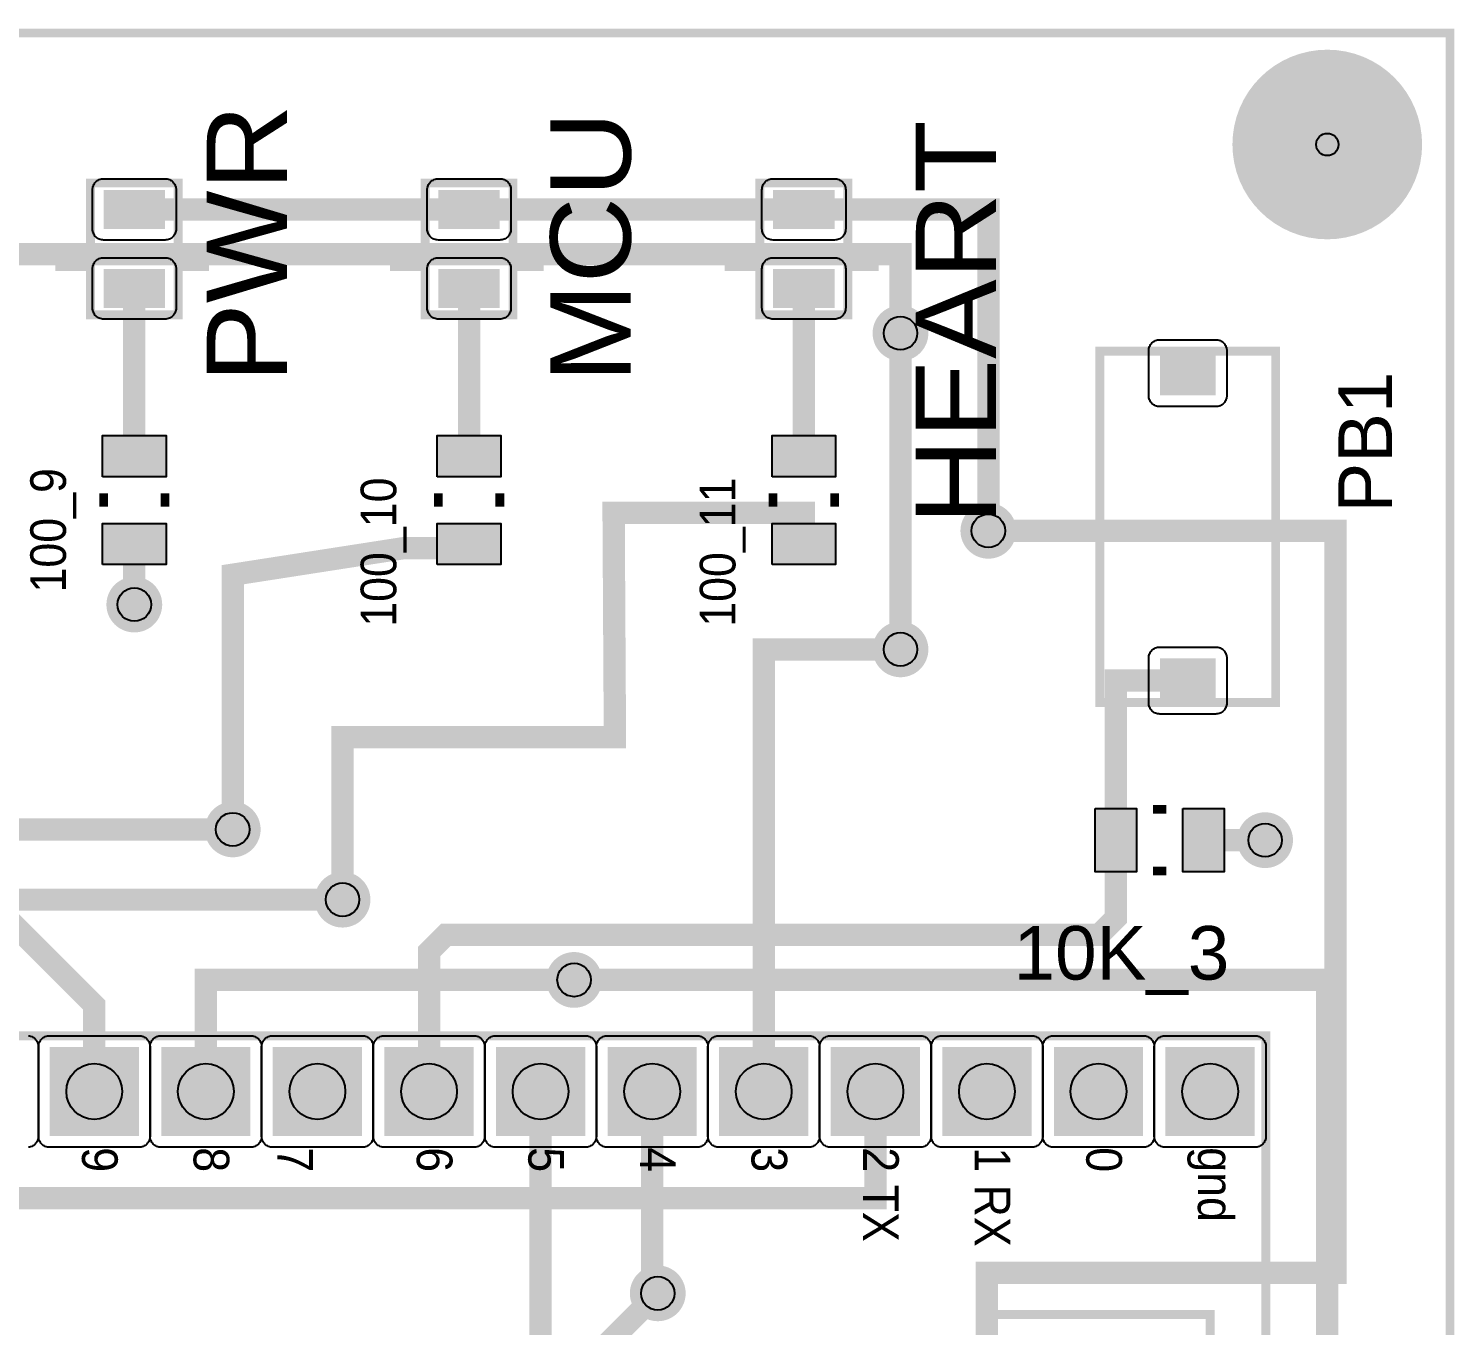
# Model space of a CAD drawing. Header units: inches. Extents: x -1.68 to 1.68, y -1.15 to 1.15.
# Drawn here: x 0.404 to 1.681, y -0.011 to 1.151 of the extents above; entities that cross this region are included whole.
import ezdxf

# ---------------------------------------------------------------- set-up
doc = ezdxf.new("R2010")
doc.units = ezdxf.units.IN
doc.layers.get('0').update_dxf_attribs({"linetype": 'CONTINUOUS'})

# ---------------------------------------------------------------- blocks, each defined once
blk = doc.blocks.new('RPAD')
blk.add_trace([(-0.5, -0.5), (-0.5, 0.5), (0.5, -0.5), (0.5, 0.5)])
blk = doc.blocks.new('EPAD')
at = {"const_width": 0.5}
blk.add_lwpolyline([(-0.25, 0, 1), (0.25, 0, 1)], format="xyb", close=True, dxfattribs=at)

msp = doc.modelspace()

# ---------------------------------------------------------------- linework, layer by layer
for points, const_width in [([(-1.6775, -1.1475), (1.6775, -1.1475), (1.6775, 1.1475), (-1.6775, 1.1475), (-1.6775, -1.1475)], 0.008), ([(-1.6775, -1.1475), (1.6775, -1.1475), (1.6775, 1.1475), (-1.6775, 1.1475), (-1.6775, -1.1475)], 0.008), ([(-1.6775, -1.1475), (1.6775, -1.1475), (1.6775, 1.1475), (-1.6775, 1.1475), (-1.6775, -1.1475)], 0.008), ([(0.459035, 0.894862), (0.537776, 0.894862), (0.537776, 1.012972), (0.459035, 1.012972), (0.459035, 0.894862)], 0.008), ([(0.459035, 0.894862), (0.537776, 0.894862), (0.537776, 1.012972), (0.459035, 1.012972), (0.459035, 0.894862)], 0.008), ([(0.459035, 0.894862), (0.537776, 0.894862), (0.537776, 1.012972), (0.459035, 1.012972), (0.459035, 0.894862)], 0.008), ([(0.759035, 0.894862), (0.837776, 0.894862), (0.837776, 1.012972), (0.759035, 1.012972), (0.759035, 0.894862)], 0.008), ([(0.759035, 0.894862), (0.837776, 0.894862), (0.837776, 1.012972), (0.759035, 1.012972), (0.759035, 0.894862)], 0.008), ([(0.759035, 0.894862), (0.837776, 0.894862), (0.837776, 1.012972), (0.759035, 1.012972), (0.759035, 0.894862)], 0.008), ([(1.059035, 0.894862), (1.137776, 0.894862), (1.137776, 1.012972), (1.059035, 1.012972), (1.059035, 0.894862)], 0.008), ([(1.059035, 0.894862), (1.137776, 0.894862), (1.137776, 1.012972), (1.059035, 1.012972), (1.059035, 0.894862)], 0.008), ([(1.059035, 0.894862), (1.137776, 0.894862), (1.137776, 1.012972), (1.059035, 1.012972), (1.059035, 0.894862)], 0.008), ([(0.798406, 0.98935), (0.498406, 0.98935)], 0.02), ([(0.798406, 0.98935), (1.098405, 0.98935)], 0.02), ([(1.26376, 0.701161), (1.26376, 0.98935), (1.098405, 0.98935)], 0.02), ([(-0.334665, 0.64998), (-0.342539, 0.68998), (-0.342539, 0.949193), (1.18502, 0.949193), (1.18502, 0.878327)], 0.02), ([(0.427539, 0.938169), (0.455098, 0.938169)], 0.008), ([(0.427539, 0.938169), (0.455098, 0.938169)], 0.008), ([(0.427539, 0.938169), (0.455098, 0.938169)], 0.008), ([(0.537776, 0.938169), (0.565335, 0.938169)], 0.008), ([(0.537776, 0.938169), (0.565335, 0.938169)], 0.008), ([(0.537776, 0.938169), (0.565335, 0.938169)], 0.008), ([(0.727539, 0.938169), (0.755098, 0.938169)], 0.008), ([(0.727539, 0.938169), (0.755098, 0.938169)], 0.008), ([(0.727539, 0.938169), (0.755098, 0.938169)], 0.008), ([(0.837776, 0.938169), (0.865335, 0.938169)], 0.008), ([(0.837776, 0.938169), (0.865335, 0.938169)], 0.008), ([(0.837776, 0.938169), (0.865335, 0.938169)], 0.008), ([(1.027539, 0.938169), (1.055098, 0.938169)], 0.008), ([(1.027539, 0.938169), (1.055098, 0.938169)], 0.008), ([(1.027539, 0.938169), (1.055098, 0.938169)], 0.008), ([(1.137776, 0.938169), (1.165335, 0.938169)], 0.008), ([(1.137776, 0.938169), (1.165335, 0.938169)], 0.008), ([(1.137776, 0.938169), (1.165335, 0.938169)], 0.008), ([(0.498406, 0.918484), (0.498406, 0.768091)], 0.02), ([(0.798406, 0.918484), (0.798406, 0.768091)], 0.02), ([(1.098405, 0.918484), (1.098405, 0.768091)], 0.02), ([(1.18502, 0.878327), (1.18502, 0.594862)], 0.02), ([(1.36376, 0.547224), (1.52124, 0.547224), (1.52124, 0.862185), (1.36376, 0.862185), (1.36376, 0.547224)], 0.008), ([(1.36376, 0.547224), (1.52124, 0.547224), (1.52124, 0.862185), (1.36376, 0.862185), (1.36376, 0.547224)], 0.008), ([(1.36376, 0.547224), (1.52124, 0.547224), (1.52124, 0.862185), (1.36376, 0.862185), (1.36376, 0.547224)], 0.008), ([(0.470846, 0.722815), (0.470846, 0.734626)], 0.007874), ([(0.470846, 0.722815), (0.470846, 0.734626)], 0.007874), ([(0.470846, 0.722815), (0.470846, 0.734626)], 0.007874), ([(0.525965, 0.722815), (0.525965, 0.734626)], 0.007874), ([(0.525965, 0.722815), (0.525965, 0.734626)], 0.007874), ([(0.525965, 0.722815), (0.525965, 0.734626)], 0.007874), ([(0.770846, 0.722815), (0.770846, 0.734626)], 0.007874), ([(0.770846, 0.722815), (0.770846, 0.734626)], 0.007874), ([(0.770846, 0.722815), (0.770846, 0.734626)], 0.007874), ([(0.825965, 0.722815), (0.825965, 0.734626)], 0.007874), ([(0.825965, 0.722815), (0.825965, 0.734626)], 0.007874), ([(0.825965, 0.722815), (0.825965, 0.734626)], 0.007874), ([(1.070846, 0.722815), (1.070846, 0.734626)], 0.007874), ([(1.070846, 0.722815), (1.070846, 0.734626)], 0.007874), ([(1.070846, 0.722815), (1.070846, 0.734626)], 0.007874), ([(1.125965, 0.722815), (1.125965, 0.734626)], 0.007874), ([(1.125965, 0.722815), (1.125965, 0.734626)], 0.007874), ([(1.125965, 0.722815), (1.125965, 0.734626)], 0.007874), ([(0.68502, 0.370453), (0.68502, 0.516122), (0.929114, 0.516122), (0.927933, 0.717303), (1.098405, 0.717303), (1.098405, 0.68935)], 0.02), ([(1.2625, -0.401516), (1.2625, 0.035807), (1.574783, 0.035807), (1.574783, 0.701161), (1.26376, 0.701161)], 0.02), ([(0.498406, 0.68935), (0.498406, 0.63502)], 0.02), ([(0.586594, 0.433445), (0.586594, 0.661791), (0.740031, 0.685659), (0.798406, 0.685413), (0.798406, 0.68935)], 0.02), ([(1.18502, 0.594862), (1.0625, 0.594862), (1.0625, 0.198484)], 0.02), ([(1.377933, 0.423799), (1.377933, 0.566909), (1.4425, 0.566909)], 0.02), ([(-0.334665, 0.54998), (-0.267613, 0.545538), (-0.251988, 0.433445), (-0.181122, 0.323012), (0.139599, 0.102736), (1.1625, 0.102736), (1.1625, 0.198484)], 0.02), ([(0.4625, 0.198484), (0.4625, 0.275965), (0.242028, 0.496437), (0.125965, 0.496437)], 0.02), ([(1.411398, 0.451358), (1.423209, 0.451358)], 0.007874), ([(1.411398, 0.451358), (1.423209, 0.451358)], 0.007874), ([(1.411398, 0.451358), (1.423209, 0.451358)], 0.007874), ([(0.1625, -0.401516), (0.1625, -0.314311), (0.154626, -0.314311), (0.034626, -0.194311), (0.034626, 0.383445), (0.084626, 0.433445), (0.586594, 0.433445)], 0.02), ([(1.377933, 0.423799), (1.377933, 0.353799), (1.362933, 0.338799), (0.7775, 0.338799), (0.7625, 0.323799), (0.7625, 0.198484)], 0.02), ([(1.456673, 0.423799), (1.511791, 0.423799)], 0.02), ([(1.411398, 0.39624), (1.423209, 0.39624)], 0.007874), ([(1.411398, 0.39624), (1.423209, 0.39624)], 0.007874), ([(1.411398, 0.39624), (1.423209, 0.39624)], 0.007874), ([(0.2625, -0.401516), (0.2625, -0.3275), (0.0925, -0.1575), (0.0925, 0.320453), (0.1425, 0.370453), (0.68502, 0.370453)], 0.02), ([(0.8925, 0.298484), (0.5625, 0.298484), (0.5625, 0.198484)], 0.02), ([(0.8925, 0.298484), (1.5675, 0.298484), (1.5675, -0.80876), (1.4475, -0.80876)], 0.02), ([(0.1125, -0.451516), (1.5125, -0.451516), (1.5125, 0.248484), (0.1125, 0.248484), (0.1125, -0.451516)], 0.008), ([(0.1125, -0.451516), (1.5125, -0.451516), (1.5125, 0.248484), (0.1125, 0.248484), (0.1125, -0.451516)], 0.008), ([(0.1125, -0.451516), (1.5125, -0.451516), (1.5125, 0.248484), (0.1125, 0.248484), (0.1125, -0.451516)], 0.008), ([(0.8625, 0.198484), (0.8625, -0.153169)], 0.02), ([(0.9675, 0.0175), (0.9625, 0.0225), (0.9625, 0.198484)], 0.02), ([(-0.177185, 0.118484), (-0.177185, 0.051854), (-0.177185, -0.0325), (0.9175, -0.0325), (0.9675, 0.0175)], 0.02), ([(1.2625, -0.201516), (1.4625, -0.201516), (1.4625, -0.001516), (1.2625, -0.001516), (1.2625, -0.201516)], 0.008), ([(1.2625, -0.201516), (1.4625, -0.201516), (1.4625, -0.001516), (1.2625, -0.001516), (1.2625, -0.201516)], 0.008), ([(1.2625, -0.201516), (1.4625, -0.201516), (1.4625, -0.001516), (1.2625, -0.001516), (1.2625, -0.201516)], 0.008)]:
    msp.add_lwpolyline(points, dxfattribs=dict(const_width=const_width))
for points in [[(0.535906, 1.00685), (0.535906, 0.97185), (0.535855, 0.970811), (0.535707, 0.969806), (0.535465, 0.968839), (0.535134, 0.967915), (0.534719, 0.967039), (0.534224, 0.966215), (0.533655, 0.965447), (0.533015, 0.964741), (0.532309, 0.964101), (0.531541, 0.963531), (0.530717, 0.963037), (0.529841, 0.962622), (0.528917, 0.962291), (0.52795, 0.962049), (0.526945, 0.961901), (0.525905, 0.96185), (0.470906, 0.96185), (0.469866, 0.961901), (0.468861, 0.962049), (0.467894, 0.962291), (0.46697, 0.962622), (0.466094, 0.963037), (0.46527, 0.963531), (0.464502, 0.964101), (0.463796, 0.964741), (0.463156, 0.965447), (0.462587, 0.966215), (0.462092, 0.967039), (0.461677, 0.967915), (0.461346, 0.968839), (0.461104, 0.969806), (0.460956, 0.970811), (0.460906, 0.97185), (0.460906, 1.00685), (0.460956, 1.00789), (0.461104, 1.008895), (0.461346, 1.009862), (0.461677, 1.010786), (0.462092, 1.011662), (0.462587, 1.012486), (0.463156, 1.013254), (0.463796, 1.01396), (0.464502, 1.0146), (0.46527, 1.015169), (0.466094, 1.015664), (0.46697, 1.016079), (0.467894, 1.016409), (0.468861, 1.016652), (0.469866, 1.0168), (0.470906, 1.01685), (0.525905, 1.01685), (0.526945, 1.0168), (0.52795, 1.016652), (0.528917, 1.016409), (0.529841, 1.016079), (0.530717, 1.015664), (0.531541, 1.015169), (0.532309, 1.0146), (0.533015, 1.01396), (0.533655, 1.013254), (0.534224, 1.012486), (0.534719, 1.011662), (0.535134, 1.010786), (0.535465, 1.009862), (0.535707, 1.008895), (0.535855, 1.00789), (0.535906, 1.00685)], [(0.835905, 1.00685), (0.835905, 0.97185), (0.835855, 0.970811), (0.835707, 0.969806), (0.835465, 0.968839), (0.835134, 0.967915), (0.834719, 0.967039), (0.834224, 0.966215), (0.833655, 0.965447), (0.833015, 0.964741), (0.832309, 0.964101), (0.831541, 0.963531), (0.830717, 0.963037), (0.829841, 0.962622), (0.828917, 0.962291), (0.82795, 0.962049), (0.826945, 0.961901), (0.825906, 0.96185), (0.770905, 0.96185), (0.769866, 0.961901), (0.768861, 0.962049), (0.767894, 0.962291), (0.76697, 0.962622), (0.766094, 0.963037), (0.76527, 0.963531), (0.764502, 0.964101), (0.763796, 0.964741), (0.763156, 0.965447), (0.762587, 0.966215), (0.762092, 0.967039), (0.761677, 0.967915), (0.761346, 0.968839), (0.761104, 0.969806), (0.760956, 0.970811), (0.760906, 0.97185), (0.760906, 1.00685), (0.760956, 1.00789), (0.761104, 1.008895), (0.761346, 1.009862), (0.761677, 1.010786), (0.762092, 1.011662), (0.762587, 1.012486), (0.763156, 1.013254), (0.763796, 1.01396), (0.764502, 1.0146), (0.76527, 1.015169), (0.766094, 1.015664), (0.76697, 1.016079), (0.767894, 1.016409), (0.768861, 1.016652), (0.769866, 1.0168), (0.770905, 1.01685), (0.825906, 1.01685), (0.826945, 1.0168), (0.82795, 1.016652), (0.828917, 1.016409), (0.829841, 1.016079), (0.830717, 1.015664), (0.831541, 1.015169), (0.832309, 1.0146), (0.833015, 1.01396), (0.833655, 1.013254), (0.834224, 1.012486), (0.834719, 1.011662), (0.835134, 1.010786), (0.835465, 1.009862), (0.835707, 1.008895), (0.835855, 1.00789), (0.835905, 1.00685)], [(1.135906, 1.00685), (1.135906, 0.97185), (1.135855, 0.970811), (1.135707, 0.969806), (1.135465, 0.968839), (1.135134, 0.967915), (1.134719, 0.967039), (1.134224, 0.966215), (1.133655, 0.965447), (1.133015, 0.964741), (1.132309, 0.964101), (1.131541, 0.963531), (1.130717, 0.963037), (1.129841, 0.962622), (1.128917, 0.962291), (1.12795, 0.962049), (1.126945, 0.961901), (1.125906, 0.96185), (1.070906, 0.96185), (1.069866, 0.961901), (1.068861, 0.962049), (1.067894, 0.962291), (1.06697, 0.962622), (1.066094, 0.963037), (1.06527, 0.963531), (1.064502, 0.964101), (1.063796, 0.964741), (1.063156, 0.965447), (1.062587, 0.966215), (1.062092, 0.967039), (1.061677, 0.967915), (1.061346, 0.968839), (1.061104, 0.969806), (1.060956, 0.970811), (1.060905, 0.97185), (1.060905, 1.00685), (1.060956, 1.00789), (1.061104, 1.008895), (1.061346, 1.009862), (1.061677, 1.010786), (1.062092, 1.011662), (1.062587, 1.012486), (1.063156, 1.013254), (1.063796, 1.01396), (1.064502, 1.0146), (1.06527, 1.015169), (1.066094, 1.015664), (1.06697, 1.016079), (1.067894, 1.016409), (1.068861, 1.016652), (1.069866, 1.0168), (1.070906, 1.01685), (1.125906, 1.01685), (1.126945, 1.0168), (1.12795, 1.016652), (1.128917, 1.016409), (1.129841, 1.016079), (1.130717, 1.015664), (1.131541, 1.015169), (1.132309, 1.0146), (1.133015, 1.01396), (1.133655, 1.013254), (1.134224, 1.012486), (1.134719, 1.011662), (1.135134, 1.010786), (1.135465, 1.009862), (1.135707, 1.008895), (1.135855, 1.00789), (1.135906, 1.00685)], [(0.535906, 0.935984), (0.535906, 0.900984), (0.535855, 0.899945), (0.535707, 0.89894), (0.535465, 0.897973), (0.535134, 0.897049), (0.534719, 0.896172), (0.534224, 0.895348), (0.533655, 0.894581), (0.533015, 0.893875), (0.532309, 0.893235), (0.531541, 0.892665), (0.530717, 0.892171), (0.529841, 0.891756), (0.528917, 0.891425), (0.52795, 0.891183), (0.526945, 0.891035), (0.525905, 0.890984), (0.470906, 0.890984), (0.469866, 0.891035), (0.468861, 0.891183), (0.467894, 0.891425), (0.46697, 0.891756), (0.466094, 0.892171), (0.46527, 0.892665), (0.464502, 0.893235), (0.463796, 0.893875), (0.463156, 0.894581), (0.462587, 0.895348), (0.462092, 0.896172), (0.461677, 0.897049), (0.461346, 0.897973), (0.461104, 0.89894), (0.460956, 0.899945), (0.460906, 0.900984), (0.460906, 0.935984), (0.460956, 0.937024), (0.461104, 0.938029), (0.461346, 0.938996), (0.461677, 0.93992), (0.462092, 0.940796), (0.462587, 0.94162), (0.463156, 0.942388), (0.463796, 0.943094), (0.464502, 0.943734), (0.46527, 0.944303), (0.466094, 0.944798), (0.46697, 0.945213), (0.467894, 0.945543), (0.468861, 0.945785), (0.469866, 0.945934), (0.470906, 0.945984), (0.525905, 0.945984), (0.526945, 0.945934), (0.52795, 0.945785), (0.528917, 0.945543), (0.529841, 0.945213), (0.530717, 0.944798), (0.531541, 0.944303), (0.532309, 0.943734), (0.533015, 0.943094), (0.533655, 0.942388), (0.534224, 0.94162), (0.534719, 0.940796), (0.535134, 0.93992), (0.535465, 0.938996), (0.535707, 0.938029), (0.535855, 0.937024), (0.535906, 0.935984)], [(0.835905, 0.935984), (0.835905, 0.900984), (0.835855, 0.899945), (0.835707, 0.89894), (0.835465, 0.897973), (0.835134, 0.897049), (0.834719, 0.896172), (0.834224, 0.895348), (0.833655, 0.894581), (0.833015, 0.893875), (0.832309, 0.893235), (0.831541, 0.892665), (0.830717, 0.892171), (0.829841, 0.891756), (0.828917, 0.891425), (0.82795, 0.891183), (0.826945, 0.891035), (0.825906, 0.890984), (0.770905, 0.890984), (0.769866, 0.891035), (0.768861, 0.891183), (0.767894, 0.891425), (0.76697, 0.891756), (0.766094, 0.892171), (0.76527, 0.892665), (0.764502, 0.893235), (0.763796, 0.893875), (0.763156, 0.894581), (0.762587, 0.895348), (0.762092, 0.896172), (0.761677, 0.897049), (0.761346, 0.897973), (0.761104, 0.89894), (0.760956, 0.899945), (0.760906, 0.900984), (0.760906, 0.935984), (0.760956, 0.937024), (0.761104, 0.938029), (0.761346, 0.938996), (0.761677, 0.93992), (0.762092, 0.940796), (0.762587, 0.94162), (0.763156, 0.942388), (0.763796, 0.943094), (0.764502, 0.943734), (0.76527, 0.944303), (0.766094, 0.944798), (0.76697, 0.945213), (0.767894, 0.945543), (0.768861, 0.945785), (0.769866, 0.945934), (0.770905, 0.945984), (0.825906, 0.945984), (0.826945, 0.945934), (0.82795, 0.945785), (0.828917, 0.945543), (0.829841, 0.945213), (0.830717, 0.944798), (0.831541, 0.944303), (0.832309, 0.943734), (0.833015, 0.943094), (0.833655, 0.942388), (0.834224, 0.94162), (0.834719, 0.940796), (0.835134, 0.93992), (0.835465, 0.938996), (0.835707, 0.938029), (0.835855, 0.937024), (0.835905, 0.935984)], [(1.135906, 0.935984), (1.135906, 0.900984), (1.135855, 0.899945), (1.135707, 0.89894), (1.135465, 0.897973), (1.135134, 0.897049), (1.134719, 0.896172), (1.134224, 0.895348), (1.133655, 0.894581), (1.133015, 0.893875), (1.132309, 0.893235), (1.131541, 0.892665), (1.130717, 0.892171), (1.129841, 0.891756), (1.128917, 0.891425), (1.12795, 0.891183), (1.126945, 0.891035), (1.125906, 0.890984), (1.070906, 0.890984), (1.069866, 0.891035), (1.068861, 0.891183), (1.067894, 0.891425), (1.06697, 0.891756), (1.066094, 0.892171), (1.06527, 0.892665), (1.064502, 0.893235), (1.063796, 0.893875), (1.063156, 0.894581), (1.062587, 0.895348), (1.062092, 0.896172), (1.061677, 0.897049), (1.061346, 0.897973), (1.061104, 0.89894), (1.060956, 0.899945), (1.060905, 0.900984), (1.060905, 0.935984), (1.060956, 0.937024), (1.061104, 0.938029), (1.061346, 0.938996), (1.061677, 0.93992), (1.062092, 0.940796), (1.062587, 0.94162), (1.063156, 0.942388), (1.063796, 0.943094), (1.064502, 0.943734), (1.06527, 0.944303), (1.066094, 0.944798), (1.06697, 0.945213), (1.067894, 0.945543), (1.068861, 0.945785), (1.069866, 0.945934), (1.070906, 0.945984), (1.125906, 0.945984), (1.126945, 0.945934), (1.12795, 0.945785), (1.128917, 0.945543), (1.129841, 0.945213), (1.130717, 0.944798), (1.131541, 0.944303), (1.132309, 0.943734), (1.133015, 0.943094), (1.133655, 0.942388), (1.134224, 0.94162), (1.134719, 0.940796), (1.135134, 0.93992), (1.135465, 0.938996), (1.135707, 0.938029), (1.135855, 0.937024), (1.135906, 0.935984)], [(1.4775, 0.8625), (1.4775, 0.8225), (1.47745, 0.821461), (1.477301, 0.820455), (1.477059, 0.819489), (1.476728, 0.818565), (1.476314, 0.817688), (1.475819, 0.816864), (1.47525, 0.816096), (1.474609, 0.815391), (1.473903, 0.81475), (1.473136, 0.814181), (1.472312, 0.813687), (1.471435, 0.813272), (1.470511, 0.812941), (1.469545, 0.812699), (1.468539, 0.81255), (1.4675, 0.8125), (1.4175, 0.8125), (1.416461, 0.81255), (1.415455, 0.812699), (1.414489, 0.812941), (1.413565, 0.813272), (1.412688, 0.813687), (1.411864, 0.814181), (1.411097, 0.81475), (1.41039, 0.815391), (1.40975, 0.816096), (1.409181, 0.816864), (1.408686, 0.817688), (1.408272, 0.818565), (1.407941, 0.819489), (1.407699, 0.820455), (1.40755, 0.821461), (1.4075, 0.8225), (1.4075, 0.8625), (1.40755, 0.863539), (1.407699, 0.864545), (1.407941, 0.865511), (1.408272, 0.866435), (1.408686, 0.867312), (1.409181, 0.868136), (1.40975, 0.868904), (1.41039, 0.869609), (1.411097, 0.87025), (1.411864, 0.870819), (1.412688, 0.871313), (1.413565, 0.871728), (1.414489, 0.872059), (1.415455, 0.872301), (1.416461, 0.87245), (1.4175, 0.8725), (1.4675, 0.8725), (1.468539, 0.87245), (1.469545, 0.872301), (1.470511, 0.872059), (1.471435, 0.871728), (1.472312, 0.871313), (1.473136, 0.870819), (1.473903, 0.87025), (1.474609, 0.869609), (1.47525, 0.868904), (1.475819, 0.868136), (1.476314, 0.867312), (1.476728, 0.866435), (1.477059, 0.865511), (1.477301, 0.864545), (1.47745, 0.863539), (1.4775, 0.8625)], [(0.469906, 0.749591), (0.469906, 0.786591), (0.526906, 0.786591), (0.526906, 0.749591), (0.469906, 0.749591)], [(0.769906, 0.749591), (0.769906, 0.786591), (0.826905, 0.786591), (0.826905, 0.749591), (0.769906, 0.749591)], [(1.069906, 0.749591), (1.069906, 0.786591), (1.126906, 0.786591), (1.126906, 0.749591), (1.069906, 0.749591)], [(0.469906, 0.67085), (0.469906, 0.70785), (0.526906, 0.70785), (0.526906, 0.67085), (0.469906, 0.67085)], [(0.769906, 0.67085), (0.769906, 0.70785), (0.826905, 0.70785), (0.826905, 0.67085), (0.769906, 0.67085)], [(1.069906, 0.67085), (1.069906, 0.70785), (1.126906, 0.70785), (1.126906, 0.67085), (1.069906, 0.67085)], [(1.4775, 0.586909), (1.4775, 0.546909), (1.47745, 0.54587), (1.477301, 0.544865), (1.477059, 0.543898), (1.476728, 0.542974), (1.476314, 0.542098), (1.475819, 0.541274), (1.47525, 0.540506), (1.474609, 0.5398), (1.473903, 0.53916), (1.473136, 0.538591), (1.472312, 0.538096), (1.471435, 0.537681), (1.470511, 0.53735), (1.469545, 0.537108), (1.468539, 0.53696), (1.4675, 0.536909), (1.4175, 0.536909), (1.416461, 0.53696), (1.415455, 0.537108), (1.414489, 0.53735), (1.413565, 0.537681), (1.412688, 0.538096), (1.411864, 0.538591), (1.411097, 0.53916), (1.41039, 0.5398), (1.40975, 0.540506), (1.409181, 0.541274), (1.408686, 0.542098), (1.408272, 0.542974), (1.407941, 0.543898), (1.407699, 0.544865), (1.40755, 0.54587), (1.4075, 0.546909), (1.4075, 0.586909), (1.40755, 0.587949), (1.407699, 0.588954), (1.407941, 0.589921), (1.408272, 0.590845), (1.408686, 0.591721), (1.409181, 0.592545), (1.40975, 0.593313), (1.41039, 0.594019), (1.411097, 0.594659), (1.411864, 0.595228), (1.412688, 0.595723), (1.413565, 0.596138), (1.414489, 0.596469), (1.415455, 0.596711), (1.416461, 0.596859), (1.4175, 0.596909), (1.4675, 0.596909), (1.468539, 0.596859), (1.469545, 0.596711), (1.470511, 0.596469), (1.471435, 0.596138), (1.472312, 0.595723), (1.473136, 0.595228), (1.473903, 0.594659), (1.474609, 0.594019), (1.47525, 0.593313), (1.475819, 0.592545), (1.476314, 0.591721), (1.476728, 0.590845), (1.477059, 0.589921), (1.477301, 0.588954), (1.47745, 0.587949), (1.4775, 0.586909)], [(1.359433, 0.452299), (1.396433, 0.452299), (1.396433, 0.395299), (1.359433, 0.395299), (1.359433, 0.452299)], [(1.438173, 0.452299), (1.475173, 0.452299), (1.475173, 0.395299), (1.438173, 0.395299), (1.438173, 0.452299)], [(0.5025, 0.148484), (0.4225, 0.148484), (0.421461, 0.148535), (0.420456, 0.148683), (0.419489, 0.148925), (0.418565, 0.149256), (0.417688, 0.14967), (0.416864, 0.150165), (0.416096, 0.150735), (0.415391, 0.151375), (0.41475, 0.152081), (0.414181, 0.152848), (0.413687, 0.153672), (0.413272, 0.154549), (0.412941, 0.155473), (0.412699, 0.15644), (0.41255, 0.157445), (0.4125, 0.158484), (0.4125, 0.238484), (0.41255, 0.239524), (0.412699, 0.240529), (0.412941, 0.241496), (0.413272, 0.24242), (0.413687, 0.243296), (0.414181, 0.24412), (0.41475, 0.244887), (0.415391, 0.245594), (0.416096, 0.246234), (0.416864, 0.246803), (0.417688, 0.247298), (0.418565, 0.247713), (0.419489, 0.248043), (0.420456, 0.248285), (0.421461, 0.248434), (0.4225, 0.248484), (0.5025, 0.248484), (0.503539, 0.248434), (0.504544, 0.248285), (0.505511, 0.248043), (0.506435, 0.247713), (0.507312, 0.247298), (0.508136, 0.246803), (0.508904, 0.246234), (0.509609, 0.245594), (0.51025, 0.244887), (0.510819, 0.24412), (0.511313, 0.243296), (0.511728, 0.24242), (0.512059, 0.241496), (0.512301, 0.240529), (0.51245, 0.239524), (0.5125, 0.238484), (0.5125, 0.158484), (0.51245, 0.157445), (0.512301, 0.15644), (0.512059, 0.155473), (0.511728, 0.154549), (0.511313, 0.153672), (0.510819, 0.152848), (0.51025, 0.152081), (0.509609, 0.151375), (0.508904, 0.150735), (0.508136, 0.150165), (0.507312, 0.14967), (0.506435, 0.149256), (0.505511, 0.148925), (0.504544, 0.148683), (0.503539, 0.148535), (0.5025, 0.148484)], [(0.6025, 0.148484), (0.5225, 0.148484), (0.521461, 0.148535), (0.520456, 0.148683), (0.519489, 0.148925), (0.518565, 0.149256), (0.517688, 0.14967), (0.516864, 0.150165), (0.516096, 0.150735), (0.515391, 0.151375), (0.51475, 0.152081), (0.514181, 0.152848), (0.513687, 0.153672), (0.513272, 0.154549), (0.512941, 0.155473), (0.512699, 0.15644), (0.51255, 0.157445), (0.5125, 0.158484), (0.5125, 0.238484), (0.51255, 0.239524), (0.512699, 0.240529), (0.512941, 0.241496), (0.513272, 0.24242), (0.513687, 0.243296), (0.514181, 0.24412), (0.51475, 0.244887), (0.515391, 0.245594), (0.516096, 0.246234), (0.516864, 0.246803), (0.517688, 0.247298), (0.518565, 0.247713), (0.519489, 0.248043), (0.520456, 0.248285), (0.521461, 0.248434), (0.5225, 0.248484), (0.6025, 0.248484), (0.603539, 0.248434), (0.604544, 0.248285), (0.605511, 0.248043), (0.606435, 0.247713), (0.607312, 0.247298), (0.608136, 0.246803), (0.608904, 0.246234), (0.609609, 0.245594), (0.61025, 0.244887), (0.610819, 0.24412), (0.611313, 0.243296), (0.611728, 0.24242), (0.612059, 0.241496), (0.612301, 0.240529), (0.61245, 0.239524), (0.6125, 0.238484), (0.6125, 0.158484), (0.61245, 0.157445), (0.612301, 0.15644), (0.612059, 0.155473), (0.611728, 0.154549), (0.611313, 0.153672), (0.610819, 0.152848), (0.61025, 0.152081), (0.609609, 0.151375), (0.608904, 0.150735), (0.608136, 0.150165), (0.607312, 0.14967), (0.606435, 0.149256), (0.605511, 0.148925), (0.604544, 0.148683), (0.603539, 0.148535), (0.6025, 0.148484)], [(0.7025, 0.148484), (0.6225, 0.148484), (0.621461, 0.148535), (0.620456, 0.148683), (0.619489, 0.148925), (0.618565, 0.149256), (0.617688, 0.14967), (0.616864, 0.150165), (0.616096, 0.150735), (0.615391, 0.151375), (0.61475, 0.152081), (0.614181, 0.152848), (0.613687, 0.153672), (0.613272, 0.154549), (0.612941, 0.155473), (0.612699, 0.15644), (0.61255, 0.157445), (0.6125, 0.158484), (0.6125, 0.238484), (0.61255, 0.239524), (0.612699, 0.240529), (0.612941, 0.241496), (0.613272, 0.24242), (0.613687, 0.243296), (0.614181, 0.24412), (0.61475, 0.244887), (0.615391, 0.245594), (0.616096, 0.246234), (0.616864, 0.246803), (0.617688, 0.247298), (0.618565, 0.247713), (0.619489, 0.248043), (0.620456, 0.248285), (0.621461, 0.248434), (0.6225, 0.248484), (0.7025, 0.248484), (0.703539, 0.248434), (0.704544, 0.248285), (0.705511, 0.248043), (0.706435, 0.247713), (0.707312, 0.247298), (0.708136, 0.246803), (0.708904, 0.246234), (0.709609, 0.245594), (0.71025, 0.244887), (0.710819, 0.24412), (0.711313, 0.243296), (0.711728, 0.24242), (0.712059, 0.241496), (0.712301, 0.240529), (0.71245, 0.239524), (0.7125, 0.238484), (0.7125, 0.158484), (0.71245, 0.157445), (0.712301, 0.15644), (0.712059, 0.155473), (0.711728, 0.154549), (0.711313, 0.153672), (0.710819, 0.152848), (0.71025, 0.152081), (0.709609, 0.151375), (0.708904, 0.150735), (0.708136, 0.150165), (0.707312, 0.14967), (0.706435, 0.149256), (0.705511, 0.148925), (0.704544, 0.148683), (0.703539, 0.148535), (0.7025, 0.148484)], [(0.8025, 0.148484), (0.7225, 0.148484), (0.721461, 0.148535), (0.720456, 0.148683), (0.719489, 0.148925), (0.718565, 0.149256), (0.717688, 0.14967), (0.716864, 0.150165), (0.716096, 0.150735), (0.715391, 0.151375), (0.71475, 0.152081), (0.714181, 0.152848), (0.713687, 0.153672), (0.713272, 0.154549), (0.712941, 0.155473), (0.712699, 0.15644), (0.71255, 0.157445), (0.7125, 0.158484), (0.7125, 0.238484), (0.71255, 0.239524), (0.712699, 0.240529), (0.712941, 0.241496), (0.713272, 0.24242), (0.713687, 0.243296), (0.714181, 0.24412), (0.71475, 0.244887), (0.715391, 0.245594), (0.716096, 0.246234), (0.716864, 0.246803), (0.717688, 0.247298), (0.718565, 0.247713), (0.719489, 0.248043), (0.720456, 0.248285), (0.721461, 0.248434), (0.7225, 0.248484), (0.8025, 0.248484), (0.803539, 0.248434), (0.804545, 0.248285), (0.805511, 0.248043), (0.806435, 0.247713), (0.807312, 0.247298), (0.808136, 0.246803), (0.808904, 0.246234), (0.809609, 0.245594), (0.81025, 0.244887), (0.810819, 0.24412), (0.811313, 0.243296), (0.811728, 0.24242), (0.812059, 0.241496), (0.812301, 0.240529), (0.81245, 0.239524), (0.8125, 0.238484), (0.8125, 0.158484), (0.81245, 0.157445), (0.812301, 0.15644), (0.812059, 0.155473), (0.811728, 0.154549), (0.811313, 0.153672), (0.810819, 0.152848), (0.81025, 0.152081), (0.809609, 0.151375), (0.808904, 0.150735), (0.808136, 0.150165), (0.807312, 0.14967), (0.806435, 0.149256), (0.805511, 0.148925), (0.804545, 0.148683), (0.803539, 0.148535), (0.8025, 0.148484)], [(0.9025, 0.148484), (0.8225, 0.148484), (0.821461, 0.148535), (0.820455, 0.148683), (0.819489, 0.148925), (0.818565, 0.149256), (0.817688, 0.14967), (0.816864, 0.150165), (0.816096, 0.150735), (0.815391, 0.151375), (0.81475, 0.152081), (0.814181, 0.152848), (0.813687, 0.153672), (0.813272, 0.154549), (0.812941, 0.155473), (0.812699, 0.15644), (0.81255, 0.157445), (0.8125, 0.158484), (0.8125, 0.238484), (0.81255, 0.239524), (0.812699, 0.240529), (0.812941, 0.241496), (0.813272, 0.24242), (0.813687, 0.243296), (0.814181, 0.24412), (0.81475, 0.244887), (0.815391, 0.245594), (0.816096, 0.246234), (0.816864, 0.246803), (0.817688, 0.247298), (0.818565, 0.247713), (0.819489, 0.248043), (0.820455, 0.248285), (0.821461, 0.248434), (0.8225, 0.248484), (0.9025, 0.248484), (0.903539, 0.248434), (0.904544, 0.248285), (0.905511, 0.248043), (0.906435, 0.247713), (0.907312, 0.247298), (0.908136, 0.246803), (0.908904, 0.246234), (0.909609, 0.245594), (0.91025, 0.244887), (0.910819, 0.24412), (0.911313, 0.243296), (0.911728, 0.24242), (0.912059, 0.241496), (0.912301, 0.240529), (0.91245, 0.239524), (0.9125, 0.238484), (0.9125, 0.158484), (0.91245, 0.157445), (0.912301, 0.15644), (0.912059, 0.155473), (0.911728, 0.154549), (0.911313, 0.153672), (0.910819, 0.152848), (0.91025, 0.152081), (0.909609, 0.151375), (0.908904, 0.150735), (0.908136, 0.150165), (0.907312, 0.14967), (0.906435, 0.149256), (0.905511, 0.148925), (0.904544, 0.148683), (0.903539, 0.148535), (0.9025, 0.148484)], [(1.0025, 0.148484), (0.9225, 0.148484), (0.921461, 0.148535), (0.920456, 0.148683), (0.919489, 0.148925), (0.918565, 0.149256), (0.917688, 0.14967), (0.916864, 0.150165), (0.916096, 0.150735), (0.915391, 0.151375), (0.91475, 0.152081), (0.914181, 0.152848), (0.913687, 0.153672), (0.913272, 0.154549), (0.912941, 0.155473), (0.912699, 0.15644), (0.91255, 0.157445), (0.9125, 0.158484), (0.9125, 0.238484), (0.91255, 0.239524), (0.912699, 0.240529), (0.912941, 0.241496), (0.913272, 0.24242), (0.913687, 0.243296), (0.914181, 0.24412), (0.91475, 0.244887), (0.915391, 0.245594), (0.916096, 0.246234), (0.916864, 0.246803), (0.917688, 0.247298), (0.918565, 0.247713), (0.919489, 0.248043), (0.920456, 0.248285), (0.921461, 0.248434), (0.9225, 0.248484), (1.0025, 0.248484), (1.003539, 0.248434), (1.004544, 0.248285), (1.005511, 0.248043), (1.006435, 0.247713), (1.007312, 0.247298), (1.008136, 0.246803), (1.008904, 0.246234), (1.009609, 0.245594), (1.01025, 0.244887), (1.010819, 0.24412), (1.011313, 0.243296), (1.011728, 0.24242), (1.012059, 0.241496), (1.012301, 0.240529), (1.01245, 0.239524), (1.0125, 0.238484), (1.0125, 0.158484), (1.01245, 0.157445), (1.012301, 0.15644), (1.012059, 0.155473), (1.011728, 0.154549), (1.011313, 0.153672), (1.010819, 0.152848), (1.01025, 0.152081), (1.009609, 0.151375), (1.008904, 0.150735), (1.008136, 0.150165), (1.007312, 0.14967), (1.006435, 0.149256), (1.005511, 0.148925), (1.004544, 0.148683), (1.003539, 0.148535), (1.0025, 0.148484)], [(1.1025, 0.148484), (1.0225, 0.148484), (1.021461, 0.148535), (1.020455, 0.148683), (1.019489, 0.148925), (1.018565, 0.149256), (1.017688, 0.14967), (1.016864, 0.150165), (1.016096, 0.150735), (1.015391, 0.151375), (1.01475, 0.152081), (1.014181, 0.152848), (1.013687, 0.153672), (1.013272, 0.154549), (1.012941, 0.155473), (1.012699, 0.15644), (1.01255, 0.157445), (1.0125, 0.158484), (1.0125, 0.238484), (1.01255, 0.239524), (1.012699, 0.240529), (1.012941, 0.241496), (1.013272, 0.24242), (1.013687, 0.243296), (1.014181, 0.24412), (1.01475, 0.244887), (1.015391, 0.245594), (1.016096, 0.246234), (1.016864, 0.246803), (1.017688, 0.247298), (1.018565, 0.247713), (1.019489, 0.248043), (1.020455, 0.248285), (1.021461, 0.248434), (1.0225, 0.248484), (1.1025, 0.248484), (1.103539, 0.248434), (1.104545, 0.248285), (1.105511, 0.248043), (1.106435, 0.247713), (1.107312, 0.247298), (1.108136, 0.246803), (1.108904, 0.246234), (1.109609, 0.245594), (1.11025, 0.244887), (1.110819, 0.24412), (1.111313, 0.243296), (1.111728, 0.24242), (1.112059, 0.241496), (1.112301, 0.240529), (1.11245, 0.239524), (1.1125, 0.238484), (1.1125, 0.158484), (1.11245, 0.157445), (1.112301, 0.15644), (1.112059, 0.155473), (1.111728, 0.154549), (1.111313, 0.153672), (1.110819, 0.152848), (1.11025, 0.152081), (1.109609, 0.151375), (1.108904, 0.150735), (1.108136, 0.150165), (1.107312, 0.14967), (1.106435, 0.149256), (1.105511, 0.148925), (1.104545, 0.148683), (1.103539, 0.148535), (1.1025, 0.148484)], [(1.2025, 0.148484), (1.1225, 0.148484), (1.121461, 0.148535), (1.120456, 0.148683), (1.119489, 0.148925), (1.118565, 0.149256), (1.117688, 0.14967), (1.116864, 0.150165), (1.116096, 0.150735), (1.115391, 0.151375), (1.11475, 0.152081), (1.114181, 0.152848), (1.113687, 0.153672), (1.113272, 0.154549), (1.112941, 0.155473), (1.112699, 0.15644), (1.11255, 0.157445), (1.1125, 0.158484), (1.1125, 0.238484), (1.11255, 0.239524), (1.112699, 0.240529), (1.112941, 0.241496), (1.113272, 0.24242), (1.113687, 0.243296), (1.114181, 0.24412), (1.11475, 0.244887), (1.115391, 0.245594), (1.116096, 0.246234), (1.116864, 0.246803), (1.117688, 0.247298), (1.118565, 0.247713), (1.119489, 0.248043), (1.120456, 0.248285), (1.121461, 0.248434), (1.1225, 0.248484), (1.2025, 0.248484), (1.203539, 0.248434), (1.204545, 0.248285), (1.205511, 0.248043), (1.206435, 0.247713), (1.207312, 0.247298), (1.208136, 0.246803), (1.208904, 0.246234), (1.209609, 0.245594), (1.21025, 0.244887), (1.210819, 0.24412), (1.211313, 0.243296), (1.211728, 0.24242), (1.212059, 0.241496), (1.212301, 0.240529), (1.21245, 0.239524), (1.2125, 0.238484), (1.2125, 0.158484), (1.21245, 0.157445), (1.212301, 0.15644), (1.212059, 0.155473), (1.211728, 0.154549), (1.211313, 0.153672), (1.210819, 0.152848), (1.21025, 0.152081), (1.209609, 0.151375), (1.208904, 0.150735), (1.208136, 0.150165), (1.207312, 0.14967), (1.206435, 0.149256), (1.205511, 0.148925), (1.204545, 0.148683), (1.203539, 0.148535), (1.2025, 0.148484)], [(1.3025, 0.148484), (1.2225, 0.148484), (1.221461, 0.148535), (1.220456, 0.148683), (1.219489, 0.148925), (1.218565, 0.149256), (1.217688, 0.14967), (1.216864, 0.150165), (1.216096, 0.150735), (1.215391, 0.151375), (1.21475, 0.152081), (1.214181, 0.152848), (1.213687, 0.153672), (1.213272, 0.154549), (1.212941, 0.155473), (1.212699, 0.15644), (1.21255, 0.157445), (1.2125, 0.158484), (1.2125, 0.238484), (1.21255, 0.239524), (1.212699, 0.240529), (1.212941, 0.241496), (1.213272, 0.24242), (1.213687, 0.243296), (1.214181, 0.24412), (1.21475, 0.244887), (1.215391, 0.245594), (1.216096, 0.246234), (1.216864, 0.246803), (1.217688, 0.247298), (1.218565, 0.247713), (1.219489, 0.248043), (1.220456, 0.248285), (1.221461, 0.248434), (1.2225, 0.248484), (1.3025, 0.248484), (1.303539, 0.248434), (1.304544, 0.248285), (1.305511, 0.248043), (1.306435, 0.247713), (1.307312, 0.247298), (1.308136, 0.246803), (1.308904, 0.246234), (1.309609, 0.245594), (1.31025, 0.244887), (1.310819, 0.24412), (1.311313, 0.243296), (1.311728, 0.24242), (1.312059, 0.241496), (1.312301, 0.240529), (1.31245, 0.239524), (1.3125, 0.238484), (1.3125, 0.158484), (1.31245, 0.157445), (1.312301, 0.15644), (1.312059, 0.155473), (1.311728, 0.154549), (1.311313, 0.153672), (1.310819, 0.152848), (1.31025, 0.152081), (1.309609, 0.151375), (1.308904, 0.150735), (1.308136, 0.150165), (1.307312, 0.14967), (1.306435, 0.149256), (1.305511, 0.148925), (1.304544, 0.148683), (1.303539, 0.148535), (1.3025, 0.148484)], [(1.4025, 0.148484), (1.3225, 0.148484), (1.321461, 0.148535), (1.320456, 0.148683), (1.319489, 0.148925), (1.318565, 0.149256), (1.317688, 0.14967), (1.316864, 0.150165), (1.316096, 0.150735), (1.315391, 0.151375), (1.31475, 0.152081), (1.314181, 0.152848), (1.313687, 0.153672), (1.313272, 0.154549), (1.312941, 0.155473), (1.312699, 0.15644), (1.31255, 0.157445), (1.3125, 0.158484), (1.3125, 0.238484), (1.31255, 0.239524), (1.312699, 0.240529), (1.312941, 0.241496), (1.313272, 0.24242), (1.313687, 0.243296), (1.314181, 0.24412), (1.31475, 0.244887), (1.315391, 0.245594), (1.316096, 0.246234), (1.316864, 0.246803), (1.317688, 0.247298), (1.318565, 0.247713), (1.319489, 0.248043), (1.320456, 0.248285), (1.321461, 0.248434), (1.3225, 0.248484), (1.4025, 0.248484), (1.403539, 0.248434), (1.404544, 0.248285), (1.405511, 0.248043), (1.406435, 0.247713), (1.407312, 0.247298), (1.408136, 0.246803), (1.408904, 0.246234), (1.409609, 0.245594), (1.41025, 0.244887), (1.410819, 0.24412), (1.411313, 0.243296), (1.411728, 0.24242), (1.412059, 0.241496), (1.412301, 0.240529), (1.41245, 0.239524), (1.4125, 0.238484), (1.4125, 0.158484), (1.41245, 0.157445), (1.412301, 0.15644), (1.412059, 0.155473), (1.411728, 0.154549), (1.411313, 0.153672), (1.410819, 0.152848), (1.41025, 0.152081), (1.409609, 0.151375), (1.408904, 0.150735), (1.408136, 0.150165), (1.407312, 0.14967), (1.406435, 0.149256), (1.405511, 0.148925), (1.404544, 0.148683), (1.403539, 0.148535), (1.4025, 0.148484)], [(1.5025, 0.148484), (1.4225, 0.148484), (1.421461, 0.148535), (1.420455, 0.148683), (1.419489, 0.148925), (1.418565, 0.149256), (1.417688, 0.14967), (1.416864, 0.150165), (1.416096, 0.150735), (1.415391, 0.151375), (1.41475, 0.152081), (1.414181, 0.152848), (1.413687, 0.153672), (1.413272, 0.154549), (1.412941, 0.155473), (1.412699, 0.15644), (1.41255, 0.157445), (1.4125, 0.158484), (1.4125, 0.238484), (1.41255, 0.239524), (1.412699, 0.240529), (1.412941, 0.241496), (1.413272, 0.24242), (1.413687, 0.243296), (1.414181, 0.24412), (1.41475, 0.244887), (1.415391, 0.245594), (1.416096, 0.246234), (1.416864, 0.246803), (1.417688, 0.247298), (1.418565, 0.247713), (1.419489, 0.248043), (1.420455, 0.248285), (1.421461, 0.248434), (1.4225, 0.248484), (1.5025, 0.248484), (1.503539, 0.248434), (1.504544, 0.248285), (1.505511, 0.248043), (1.506435, 0.247713), (1.507312, 0.247298), (1.508136, 0.246803), (1.508904, 0.246234), (1.509609, 0.245594), (1.51025, 0.244887), (1.510819, 0.24412), (1.511313, 0.243296), (1.511728, 0.24242), (1.512059, 0.241496), (1.512301, 0.240529), (1.51245, 0.239524), (1.5125, 0.238484), (1.5125, 0.158484), (1.51245, 0.157445), (1.512301, 0.15644), (1.512059, 0.155473), (1.511728, 0.154549), (1.511313, 0.153672), (1.510819, 0.152848), (1.51025, 0.152081), (1.509609, 0.151375), (1.508904, 0.150735), (1.508136, 0.150165), (1.507312, 0.14967), (1.506435, 0.149256), (1.505511, 0.148925), (1.504544, 0.148683), (1.503539, 0.148535), (1.5025, 0.148484)]]:
    msp.add_lwpolyline(points, close=True)
msp.add_lwpolyline([(0.403539, 0.248434), (0.404545, 0.248285), (0.405511, 0.248043), (0.406435, 0.247713), (0.407312, 0.247298), (0.408136, 0.246803), (0.408904, 0.246234), (0.409609, 0.245594), (0.41025, 0.244887), (0.410819, 0.24412), (0.411313, 0.243296), (0.411728, 0.24242), (0.412059, 0.241496), (0.412301, 0.240529), (0.41245, 0.239524), (0.4125, 0.238484), (0.4125, 0.158484), (0.41245, 0.157445), (0.412301, 0.15644), (0.412059, 0.155473), (0.411728, 0.154549), (0.411313, 0.153672), (0.410819, 0.152848), (0.41025, 0.152081), (0.409609, 0.151375), (0.408904, 0.150735), (0.408136, 0.150165), (0.407312, 0.14967), (0.406435, 0.149256), (0.405511, 0.148925), (0.404545, 0.148683), (0.403539, 0.148535)])
for centre, radius in [((1.5675, 1.0475), 0.01), ((1.18502, 0.878327), 0.015), ((1.26376, 0.701161), 0.015), ((0.498406, 0.63502), 0.015), ((1.18502, 0.594862), 0.015), ((0.586594, 0.433445), 0.015), ((1.511791, 0.423799), 0.015), ((0.68502, 0.370453), 0.015), ((0.8925, 0.298484), 0.015), ((0.4625, 0.198484), 0.025), ((0.5625, 0.198484), 0.025), ((0.6625, 0.198484), 0.025), ((0.7625, 0.198484), 0.025), ((0.8625, 0.198484), 0.025), ((0.9625, 0.198484), 0.025), ((1.0625, 0.198484), 0.025), ((1.1625, 0.198484), 0.025), ((1.2625, 0.198484), 0.025), ((1.3625, 0.198484), 0.025), ((1.4625, 0.198484), 0.025), ((0.9675, 0.0175), 0.015)]:
    msp.add_circle(centre, radius)

# ---------------------------------------------------------------- block references
for name, p, xscale, yscale in [('EPAD', (1.5675, 1.0475), 0.17, 0.17), ('EPAD', (1.5675, 1.0475), 0.15, 0.15), ('EPAD', (1.18502, 0.878327), 0.05, 0.05), ('EPAD', (1.18502, 0.878327), 0.03, 0.03), ('EPAD', (1.26376, 0.701161), 0.05, 0.05), ('EPAD', (1.26376, 0.701161), 0.03, 0.03), ('EPAD', (0.498406, 0.63502), 0.05, 0.05), ('EPAD', (0.498406, 0.63502), 0.03, 0.03), ('EPAD', (1.18502, 0.594862), 0.05, 0.05), ('EPAD', (1.18502, 0.594862), 0.03, 0.03), ('EPAD', (0.586594, 0.433445), 0.05, 0.05), ('EPAD', (0.586594, 0.433445), 0.03, 0.03), ('RPAD', (1.377933, 0.423799), 0.037, 0.057), ('RPAD', (1.377933, 0.423799), 0.037, 0.057), ('RPAD', (1.456673, 0.423799), 0.037, 0.057), ('RPAD', (1.456673, 0.423799), 0.037, 0.057), ('EPAD', (1.511791, 0.423799), 0.05, 0.05), ('EPAD', (1.511791, 0.423799), 0.03, 0.03), ('EPAD', (0.68502, 0.370453), 0.05, 0.05), ('EPAD', (0.68502, 0.370453), 0.03, 0.03), ('EPAD', (0.8925, 0.298484), 0.05, 0.05), ('EPAD', (0.8925, 0.298484), 0.03, 0.03), ('EPAD', (0.9675, 0.0175), 0.05, 0.05), ('EPAD', (0.9675, 0.0175), 0.03, 0.03)]:
    msp.add_blockref(name, p, dxfattribs=dict(xscale=xscale, yscale=yscale))
for p, xscale, yscale, rotation in [((0.498406, 0.98935), 0.035, 0.055, -90), ((0.498406, 0.98935), 0.035, 0.055, -90), ((0.798406, 0.98935), 0.035, 0.055, -90), ((0.798406, 0.98935), 0.035, 0.055, -90), ((1.098405, 0.98935), 0.035, 0.055, -90), ((1.098405, 0.98935), 0.035, 0.055, -90), ((0.498406, 0.918484), 0.035, 0.055, -90), ((0.498406, 0.918484), 0.035, 0.055, -90), ((0.798406, 0.918484), 0.035, 0.055, -90), ((0.798406, 0.918484), 0.035, 0.055, -90), ((1.098405, 0.918484), 0.035, 0.055, -90), ((1.098405, 0.918484), 0.035, 0.055, -90), ((1.4425, 0.8425), 0.04, 0.05, 270), ((1.4425, 0.8425), 0.04, 0.05, 270), ((0.498406, 0.768091), 0.037, 0.057, 90), ((0.498406, 0.768091), 0.037, 0.057, 90), ((0.798406, 0.768091), 0.037, 0.057, 90), ((0.798406, 0.768091), 0.037, 0.057, 90), ((1.098405, 0.768091), 0.037, 0.057, 90), ((1.098405, 0.768091), 0.037, 0.057, 90), ((0.498406, 0.68935), 0.037, 0.057, 90), ((0.498406, 0.68935), 0.037, 0.057, 90), ((0.798406, 0.68935), 0.037, 0.057, 90), ((0.798406, 0.68935), 0.037, 0.057, 90), ((1.098405, 0.68935), 0.037, 0.057, 90), ((1.098405, 0.68935), 0.037, 0.057, 90), ((1.4425, 0.566909), 0.04, 0.05, 270), ((1.4425, 0.566909), 0.04, 0.05, 270), ((0.4625, 0.198484), 0.08, 0.08, 180), ((0.5625, 0.198484), 0.08, 0.08, 180), ((0.6625, 0.198484), 0.08, 0.08, 180), ((0.7625, 0.198484), 0.08, 0.08, 180), ((0.8625, 0.198484), 0.08, 0.08, 180), ((0.9625, 0.198484), 0.08, 0.08, 180), ((1.0625, 0.198484), 0.08, 0.08, 180), ((1.1625, 0.198484), 0.08, 0.08, 180), ((1.2625, 0.198484), 0.08, 0.08, 180), ((1.3625, 0.198484), 0.08, 0.08, 180), ((1.4625, 0.198484), 0.08, 0.08, 180)]:
    msp.add_blockref('RPAD', p, dxfattribs=dict(xscale=xscale, yscale=yscale, rotation=rotation))

# ---------------------------------------------------------------- texts
for s, height, rotation, width, p in [('PWR', 0.072, 90, 1.111111, (0.635335, 0.833917)), ('PWR', 0.072, 90, 1.111111, (0.635335, 0.833917)), ('PWR', 0.072, 90, 1.111111, (0.635335, 0.833917)), ('MCU', 0.072, 90, 1.111111, (0.943209, 0.833917)), ('MCU', 0.072, 90, 1.111111, (0.943209, 0.833917)), ('MCU', 0.072, 90, 1.111111, (0.943209, 0.833917)), ('HEART', 0.072, 90, 1.111111, (1.270768, 0.706673)), ('HEART', 0.072, 90, 1.111111, (1.270768, 0.706673)), ('HEART', 0.072, 90, 1.111111, (1.270768, 0.706673)), ('PB1', 0.048, 90, 1.041667, (1.6255, 0.7175)), ('PB1', 0.048, 90, 1.041667, (1.6255, 0.7175)), ('PB1', 0.048, 90, 1.041667, (1.6255, 0.7175)), ('100_9', 0.032, 90, 0.9375, (0.437161, 0.645846)), ('100_9', 0.032, 90, 0.9375, (0.437161, 0.645846)), ('100_9', 0.032, 90, 0.9375, (0.437161, 0.645846)), ('100_10', 0.032, 90, 0.9375, (0.733224, 0.615098)), ('100_10', 0.032, 90, 0.9375, (0.733224, 0.615098)), ('100_10', 0.032, 90, 0.9375, (0.733224, 0.615098)), ('100_11', 0.032, 90, 0.9375, (1.037161, 0.615098)), ('100_11', 0.032, 90, 0.9375, (1.037161, 0.615098)), ('100_11', 0.032, 90, 0.9375, (1.037161, 0.615098)), ('9', 0.032, 270, 0.9375, (0.4515, 0.148484)), ('9', 0.032, 270, 0.9375, (0.4515, 0.148484)), ('9', 0.032, 270, 0.9375, (0.4515, 0.148484)), ('8', 0.032, 270, 0.9375, (0.5515, 0.148484)), ('8', 0.032, 270, 0.9375, (0.5515, 0.148484)), ('8', 0.032, 270, 0.9375, (0.5515, 0.148484)), ('7', 0.032, 270, 0.9375, (0.6265, 0.148484)), ('7', 0.032, 270, 0.9375, (0.6265, 0.148484)), ('7', 0.032, 270, 0.9375, (0.6265, 0.148484)), ('6', 0.032, 270, 0.9375, (0.7515, 0.148484)), ('6', 0.032, 270, 0.9375, (0.7515, 0.148484)), ('6', 0.032, 270, 0.9375, (0.7515, 0.148484)), ('5', 0.032, 270, 0.9375, (0.8515, 0.148484)), ('5', 0.032, 270, 0.9375, (0.8515, 0.148484)), ('5', 0.032, 270, 0.9375, (0.8515, 0.148484)), ('4', 0.032, 270, 0.9375, (0.9515, 0.148484)), ('4', 0.032, 270, 0.9375, (0.9515, 0.148484)), ('4', 0.032, 270, 0.9375, (0.9515, 0.148484)), ('3', 0.032, 270, 0.9375, (1.0515, 0.148484)), ('3', 0.032, 270, 0.9375, (1.0515, 0.148484)), ('3', 0.032, 270, 0.9375, (1.0515, 0.148484)), ('2 TX', 0.032, 270, 0.9375, (1.1515, 0.148484)), ('2 TX', 0.032, 270, 0.9375, (1.1515, 0.148484)), ('2 TX', 0.032, 270, 0.9375, (1.1515, 0.148484)), ('1 RX', 0.032, 270, 0.9375, (1.2515, 0.148484)), ('1 RX', 0.032, 270, 0.9375, (1.2515, 0.148484)), ('1 RX', 0.032, 270, 0.9375, (1.2515, 0.148484)), ('0', 0.032, 270, 0.9375, (1.3515, 0.148484)), ('0', 0.032, 270, 0.9375, (1.3515, 0.148484)), ('0', 0.032, 270, 0.9375, (1.3515, 0.148484)), ('gnd', 0.032, 270, 0.9375, (1.4515, 0.148484)), ('gnd', 0.032, 270, 0.9375, (1.4515, 0.148484)), ('gnd', 0.032, 270, 0.9375, (1.4515, 0.148484))]:
    msp.add_text(s, height=height, rotation=rotation, dxfattribs=dict(width=width)).set_placement(p)
at = {"width": 1.041667}
msp.add_text('10K_3', height=0.048, dxfattribs=at).set_placement((1.286398, 0.298776))
msp.add_text('10K_3', height=0.048, dxfattribs=at).set_placement((1.286398, 0.298776))
msp.add_text('10K_3', height=0.048, dxfattribs=at).set_placement((1.286398, 0.298776))

doc.saveas('drawing.dxf')
